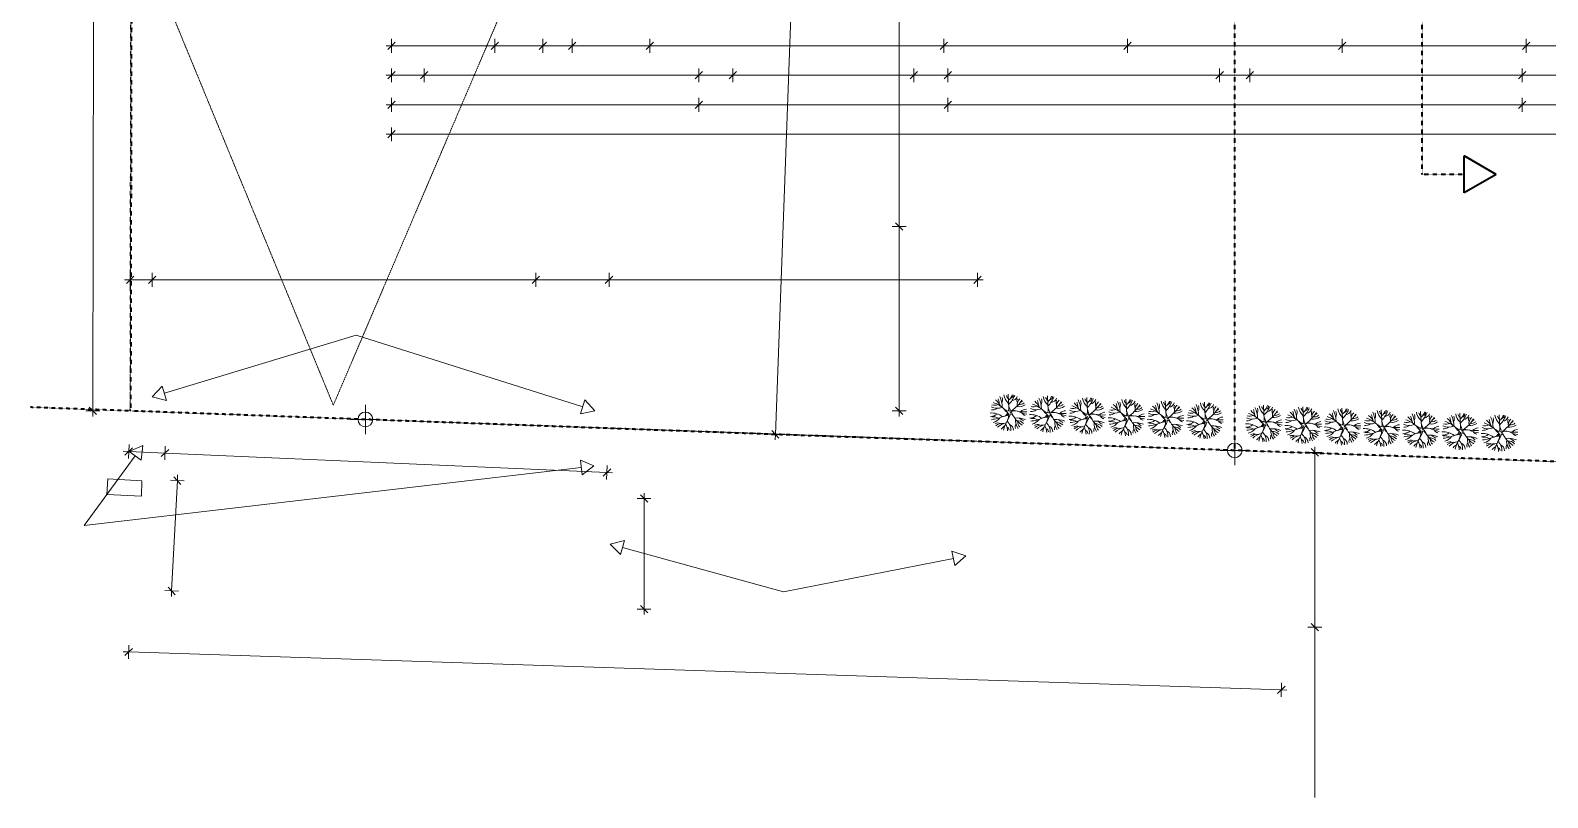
# Model space of a CAD drawing. Header units: metres. Extents: x 217015 to 311256, y -798315 to -742080.
# Drawn here: x 257475 to 278048, y -798315 to -787913 of the extents above; entities that cross this region are included whole.
import ezdxf

# ---------------------------------------------------------------- set-up
doc = ezdxf.new("R2010")
doc.units = ezdxf.units.M
for name, pattern in [('Axe', [0.5, 0.25, -0.25]), ('pointillés', [0.5, 0.25, -0.25]), ('Tirets', [0.5, 0.25, -0.25])]:
    doc.linetypes.add(name, pattern=pattern)
for name, color, linetype in [('0._0. Rez-de-chaussée_1_Aménagement extérieurs constructions', 7, 'Continuous'), ('0._0. Rez-de-chaussée_1_Aménagement extérieurs démolitions', 7, 'Continuous'), ('0._0. Rez-de-chaussée_1_Equip _ égouttage', 7, 'Continuous'), ('0._0. Rez-de-chaussée_1_Lignes', 7, 'Continuous'), ('0._0. Rez-de-chaussée_1_Zones', 7, 'Continuous'), ('cotations', 7, 'Continuous')]:
    doc.layers.add(name, color=color, linetype=linetype)

msp = doc.modelspace()

# ---------------------------------------------------------------- linework, layer by layer
at = {"layer": '0._0. Rez-de-chaussée_1_Aménagement extérieurs constructions', "color": 7, "linetype": 'Continuous', "lineweight": 18}
for p, q in [((261892, -792047), (259293, -792833)), ((261892, -792047), (264964, -793019)), ((259128, -792883), (259264, -792737)), ((259128, -792883), (259322, -792929)), ((259264, -792737), (259322, -792929)), ((264934, -793114), (264994, -792924)), ((265129, -793071), (264934, -793114)), ((265129, -793071), (264994, -792924))]:
    msp.add_line(p, q, dxfattribs=at)
at = {"layer": '0._0. Rez-de-chaussée_1_Aménagement extérieurs démolitions', "color": 251, "linetype": 'Continuous', "lineweight": 18}
for p, q in [((258206, -794627), (258897, -793682)), ((258999, -793543), (258816, -793623)), ((258977, -793741), (258816, -793623)), ((258999, -793543), (258977, -793741)), ((258206, -794627), (264945, -793839)), ((264957, -793939), (264934, -793740)), ((265117, -793819), (264934, -793740)), ((265117, -793819), (264957, -793939))]:
    msp.add_line(p, q, dxfattribs=at)
at = {"layer": '0._0. Rez-de-chaussée_1_Aménagement extérieurs démolitions', "color": 254, "linetype": 'Continuous', "lineweight": 18}
for p, q in [((265338, -794878), (265532, -794828)), ((265338, -794878), (265479, -795021)), ((265532, -794828), (265479, -795021)), ((267688, -795525), (265505, -794924)), ((267688, -795525), (269990, -795072)), ((270009, -795170), (269971, -794974)), ((270160, -795039), (269971, -794974)), ((270160, -795039), (270009, -795170))]:
    msp.add_line(p, q, dxfattribs=at)
at = {"layer": '0._0. Rez-de-chaussée_1_Equip _ égouttage', "color": 7, "linetype": 'pointillés', "lineweight": 18}
for p, q in [((258826, -793072), (258886, -751807)), ((273806, -793608), (258826, -793072)), ((279658, -793813), (273806, -793608))]:
    msp.add_line(p, q, dxfattribs=at)
at = {"layer": '0._0. Rez-de-chaussée_1_Equip _ égouttage', "color": 8, "linetype": 'Tirets', "lineweight": 18}
for p, q in [((259128, -787038), (261583, -792994)), ((261583, -792994), (264128, -787038))]:
    msp.add_line(p, q, dxfattribs=at)
at = {"layer": '0._0. Rez-de-chaussée_1_Equip _ égouttage', "color": 251, "linetype": 'Continuous', "lineweight": 18}
for p, q in [((258514, -794206), (258524, -793994)), ((258524, -793994), (258985, -794018)), ((258985, -794018), (258984, -794227)), ((258984, -794227), (258514, -794206))]:
    msp.add_line(p, q, dxfattribs=at)
at = {"layer": '0._0. Rez-de-chaussée_1_Lignes', "color": 7, "linetype": 'Axe', "lineweight": 35}
for p, q in [((276348, -789866), (276348, -762366)), ((276915, -789866), (276348, -789866))]:
    msp.add_line(p, q, dxfattribs=at)
at = {"layer": '0._0. Rez-de-chaussée_1_Lignes', "color": 7, "linetype": 'Continuous', "lineweight": 35}
for p, q in [((276915, -790116), (276915, -789616)), ((277348, -789866), (276915, -789616)), ((277348, -789866), (276915, -790116))]:
    msp.add_line(p, q, dxfattribs=at)
at = {"layer": '0._0. Rez-de-chaussée_1_Zones', "color": 7, "linetype": 'Tirets', "lineweight": 35}
for p, q in [((273806, -793608), (273806, -742548)), ((258915, -751850), (258834, -793072)), ((258834, -793072), (257475, -793023)), ((268027, -793408), (258834, -793072)), ((273806, -793608), (268027, -793408)), ((278839, -793782), (273806, -793608))]:
    msp.add_line(p, q, dxfattribs=at)
at = {"layer": '0._0. Rez-de-chaussée_1_Zones', "color": 254, "linetype": 'Continuous', "lineweight": 18}
for p, q in [((270733, -792847), (270743, -793044)), ((271265, -792869), (271276, -793065)), ((271798, -792890), (271809, -793087)), ((270705, -793081), (270671, -793039)), ((270722, -793074), (270671, -793039)), ((270705, -793081), (270727, -793098)), ((270727, -793098), (270705, -793131)), ((270740, -793072), (270722, -793074)), ((270722, -793136), (270743, -793107)), ((270743, -793107), (270737, -793160)), ((270743, -793044), (270740, -793072)), ((270742, -793011), (270759, -793056)), ((270759, -793056), (270753, -793077)), ((270794, -793064), (270753, -793077)), ((270761, -793093), (270786, -793074)), ((270781, -793099), (270761, -793093)), ((270781, -793099), (270807, -793145)), ((270786, -793074), (270837, -793072)), ((270835, -793027), (270794, -793064)), ((270794, -793064), (270837, -793072)), ((271238, -793103), (271204, -793061)), ((271255, -793096), (271204, -793061)), ((271238, -793103), (271260, -793120)), ((271272, -793094), (271255, -793096)), ((271276, -793065), (271272, -793094)), ((271274, -793033), (271292, -793078)), ((271292, -793078), (271286, -793098)), ((271326, -793086), (271286, -793098)), ((271294, -793114), (271319, -793096)), ((271319, -793096), (271370, -793093)), ((271367, -793048), (271326, -793086)), ((271326, -793086), (271370, -793093)), ((271770, -793125), (271737, -793083)), ((271788, -793118), (271737, -793083)), ((271809, -793087), (271805, -793115)), ((271807, -793055), (271824, -793100)), ((271824, -793100), (271818, -793120)), ((271859, -793107), (271818, -793120)), ((271900, -793070), (271859, -793107)), ((271859, -793107), (271902, -793115)), ((272303, -793146), (272269, -793104)), ((272320, -793139), (272269, -793104)), ((272330, -792912), (272341, -793108)), ((272341, -793108), (272338, -793137)), ((272339, -793076), (272357, -793121)), ((272432, -793092), (272392, -793129)), ((272863, -792934), (272874, -793130)), ((272872, -793098), (272889, -793143)), ((273396, -792955), (273406, -793152)), ((274194, -792994), (274205, -793191)), ((274727, -793016), (274738, -793212)), ((275259, -793037), (275270, -793234)), ((275792, -793059), (275803, -793256)), ((276325, -793081), (276336, -793277)), ((276857, -793102), (276868, -793299)), ((270722, -793136), (270670, -793146)), ((270705, -793131), (270673, -793146)), ((270718, -793212), (270749, -793156)), ((270737, -793160), (270718, -793212)), ((270749, -793156), (270765, -793110)), ((270765, -793110), (270781, -793116)), ((270805, -793143), (270781, -793116)), ((271255, -793158), (271203, -793168)), ((271238, -793152), (271206, -793167)), ((271260, -793120), (271238, -793152)), ((271251, -793233), (271282, -793177)), ((271270, -793181), (271251, -793233)), ((271255, -793158), (271275, -793128)), ((271275, -793128), (271270, -793181)), ((271282, -793177), (271297, -793132)), ((271314, -793121), (271294, -793114)), ((271297, -793132), (271314, -793138)), ((271314, -793121), (271339, -793167)), ((271338, -793164), (271314, -793138)), ((271787, -793179), (271736, -793190)), ((271771, -793174), (271738, -793189)), ((271770, -793125), (271793, -793141)), ((271793, -793141), (271771, -793174)), ((271783, -793255), (271814, -793199)), ((271802, -793203), (271783, -793255)), ((271787, -793179), (271808, -793150)), ((271805, -793115), (271788, -793118)), ((271808, -793150), (271802, -793203)), ((271814, -793199), (271830, -793153)), ((271826, -793136), (271851, -793117)), ((271846, -793142), (271826, -793136)), ((271830, -793153), (271847, -793160)), ((271846, -793142), (271872, -793188)), ((271871, -793186), (271847, -793160)), ((271851, -793117), (271902, -793115)), ((272320, -793201), (272268, -793211)), ((272303, -793196), (272271, -793211)), ((272303, -793146), (272325, -793163)), ((272325, -793163), (272303, -793196)), ((272316, -793277), (272347, -793220)), ((272335, -793225), (272316, -793277)), ((272338, -793137), (272320, -793139)), ((272320, -793201), (272340, -793171)), ((272340, -793171), (272335, -793225)), ((272347, -793220), (272363, -793175)), ((272357, -793121), (272351, -793141)), ((272392, -793129), (272351, -793141)), ((272359, -793157), (272384, -793139)), ((272379, -793164), (272359, -793157)), ((272363, -793175), (272379, -793181)), ((272379, -793164), (272405, -793210)), ((272403, -793208), (272379, -793181)), ((272384, -793139), (272435, -793137)), ((272392, -793129), (272435, -793137)), ((272853, -793222), (272801, -793233)), ((272836, -793168), (272802, -793126)), ((272853, -793161), (272802, -793126)), ((272836, -793217), (272803, -793232)), ((272836, -793168), (272858, -793185)), ((272858, -793185), (272836, -793217)), ((272849, -793298), (272879, -793242)), ((272867, -793246), (272849, -793298)), ((272870, -793158), (272853, -793161)), ((272853, -793222), (272873, -793193)), ((272873, -793193), (272867, -793246)), ((272874, -793130), (272870, -793158)), ((272879, -793242), (272895, -793196)), ((272889, -793143), (272883, -793163)), ((272924, -793151), (272883, -793163)), ((272891, -793179), (272917, -793160)), ((272912, -793185), (272891, -793179)), ((272895, -793196), (272912, -793203)), ((272912, -793185), (272937, -793232)), ((272936, -793229), (272912, -793203)), ((272917, -793160), (272968, -793158)), ((272965, -793113), (272924, -793151)), ((272924, -793151), (272968, -793158)), ((273385, -793244), (273333, -793254)), ((273368, -793189), (273334, -793147)), ((273385, -793182), (273334, -793147)), ((273368, -793239), (273336, -793254)), ((273368, -793189), (273390, -793206)), ((273390, -793206), (273368, -793239)), ((273381, -793320), (273412, -793264)), ((273400, -793268), (273381, -793320)), ((273403, -793180), (273385, -793182)), ((273385, -793244), (273406, -793215)), ((273406, -793215), (273400, -793268)), ((273406, -793152), (273403, -793180)), ((273405, -793119), (273422, -793164)), ((273412, -793264), (273428, -793218)), ((273422, -793164), (273416, -793185)), ((273457, -793172), (273416, -793185)), ((273424, -793201), (273449, -793182)), ((273444, -793207), (273424, -793201)), ((273428, -793218), (273444, -793224)), ((273444, -793207), (273470, -793253)), ((273468, -793251), (273444, -793224)), ((273449, -793182), (273500, -793180)), ((273498, -793135), (273457, -793172)), ((273457, -793172), (273500, -793180)), ((274184, -793283), (274132, -793293)), ((274167, -793228), (274133, -793186)), ((274184, -793222), (274133, -793186)), ((274167, -793278), (274135, -793293)), ((274167, -793228), (274189, -793245)), ((274189, -793245), (274167, -793278)), ((274180, -793359), (274211, -793303)), ((274199, -793307), (274180, -793359)), ((274201, -793219), (274184, -793222)), ((274184, -793283), (274204, -793254)), ((274204, -793254), (274199, -793307)), ((274205, -793191), (274201, -793219)), ((274203, -793158), (274221, -793203)), ((274211, -793303), (274226, -793257)), ((274221, -793203), (274215, -793224)), ((274255, -793211), (274215, -793224)), ((274223, -793240), (274248, -793221)), ((274243, -793246), (274223, -793240)), ((274226, -793257), (274243, -793264)), ((274243, -793246), (274268, -793292)), ((274267, -793290), (274243, -793264)), ((274248, -793221), (274299, -793219)), ((274296, -793174), (274255, -793211)), ((274255, -793211), (274299, -793219)), ((274716, -793305), (274665, -793315)), ((274700, -793250), (274666, -793208)), ((274717, -793243), (274666, -793208)), ((274700, -793299), (274667, -793315)), ((274700, -793250), (274722, -793267)), ((274722, -793267), (274700, -793299)), ((274716, -793305), (274737, -793275)), ((274734, -793241), (274717, -793243)), ((274737, -793275), (274731, -793329)), ((274738, -793212), (274734, -793241)), ((274736, -793180), (274753, -793225)), ((274743, -793324), (274759, -793279)), ((274753, -793225), (274747, -793245)), ((274788, -793233), (274747, -793245)), ((274755, -793261), (274780, -793243)), ((274775, -793268), (274755, -793261)), ((274759, -793279), (274776, -793285)), ((274775, -793268), (274801, -793314)), ((274800, -793311), (274776, -793285)), ((274780, -793243), (274831, -793240)), ((274829, -793196), (274788, -793233)), ((274788, -793233), (274831, -793240)), ((275232, -793272), (275198, -793230)), ((275249, -793265), (275198, -793230)), ((275232, -793272), (275254, -793288)), ((275254, -793288), (275232, -793321)), ((275267, -793262), (275249, -793265)), ((275249, -793326), (275270, -793297)), ((275270, -793297), (275264, -793350)), ((275270, -793234), (275267, -793262)), ((275269, -793202), (275286, -793247)), ((275276, -793346), (275292, -793300)), ((275286, -793247), (275280, -793267)), ((275321, -793255), (275280, -793267)), ((275288, -793283), (275313, -793264)), ((275308, -793289), (275288, -793283)), ((275292, -793300), (275308, -793307)), ((275308, -793289), (275334, -793335)), ((275332, -793333), (275308, -793307)), ((275313, -793264), (275364, -793262)), ((275361, -793217), (275321, -793255)), ((275321, -793255), (275364, -793262)), ((275765, -793293), (275731, -793251)), ((275782, -793286), (275731, -793251)), ((275765, -793293), (275787, -793310)), ((275787, -793310), (275765, -793343)), ((275799, -793284), (275782, -793286)), ((275803, -793256), (275799, -793284)), ((275801, -793223), (275818, -793268)), ((275818, -793268), (275812, -793288)), ((275853, -793276), (275812, -793288)), ((275821, -793305), (275846, -793286)), ((275841, -793311), (275821, -793305)), ((275841, -793311), (275866, -793357)), ((275846, -793286), (275897, -793284)), ((275894, -793239), (275853, -793276)), ((275853, -793276), (275897, -793284)), ((276297, -793315), (276264, -793273)), ((276315, -793308), (276264, -793273)), ((276332, -793305), (276315, -793308)), ((276336, -793277), (276332, -793305)), ((276334, -793245), (276351, -793290)), ((276351, -793290), (276345, -793310)), ((276386, -793298), (276345, -793310)), ((276353, -793326), (276378, -793308)), ((276378, -793308), (276429, -793305)), ((276427, -793260), (276386, -793298)), ((276386, -793298), (276429, -793305)), ((276830, -793336), (276796, -793294)), ((276847, -793330), (276796, -793294)), ((276868, -793299), (276864, -793327)), ((276866, -793266), (276884, -793311)), ((276884, -793311), (276878, -793332)), ((276959, -793282), (276918, -793319)), ((277390, -793124), (277401, -793320)), ((277399, -793288), (277416, -793333)), ((277492, -793303), (277451, -793341)), ((274712, -793380), (274743, -793324)), ((274731, -793329), (274712, -793380)), ((275249, -793326), (275197, -793337)), ((275232, -793321), (275200, -793336)), ((275245, -793402), (275276, -793346)), ((275264, -793350), (275245, -793402)), ((275782, -793348), (275730, -793358)), ((275765, -793343), (275732, -793358)), ((275778, -793424), (275808, -793367)), ((275797, -793372), (275778, -793424)), ((275782, -793348), (275802, -793318)), ((275802, -793318), (275797, -793372)), ((275808, -793367), (275824, -793322)), ((275824, -793322), (275841, -793328)), ((275865, -793355), (275841, -793328)), ((276314, -793369), (276262, -793380)), ((276297, -793364), (276265, -793379)), ((276297, -793315), (276319, -793332)), ((276319, -793332), (276297, -793364)), ((276310, -793445), (276341, -793389)), ((276329, -793393), (276310, -793445)), ((276314, -793369), (276335, -793340)), ((276335, -793340), (276329, -793393)), ((276341, -793389), (276357, -793343)), ((276373, -793332), (276353, -793326)), ((276357, -793343), (276373, -793350)), ((276373, -793332), (276399, -793379)), ((276397, -793376), (276373, -793350)), ((276847, -793391), (276795, -793401)), ((276830, -793386), (276798, -793401)), ((276830, -793336), (276852, -793353)), ((276852, -793353), (276830, -793386)), ((276843, -793467), (276874, -793411)), ((276862, -793415), (276843, -793467)), ((276864, -793327), (276847, -793330)), ((276847, -793391), (276867, -793362)), ((276867, -793362), (276862, -793415)), ((276874, -793411), (276889, -793365)), ((276918, -793319), (276878, -793332)), ((276886, -793348), (276911, -793329)), ((276906, -793354), (276886, -793348)), ((276889, -793365), (276906, -793372)), ((276906, -793354), (276931, -793400)), ((276930, -793398), (276906, -793372)), ((276911, -793329), (276962, -793327)), ((276918, -793319), (276962, -793327)), ((277379, -793413), (277328, -793423)), ((277363, -793358), (277329, -793316)), ((277380, -793351), (277329, -793316)), ((277363, -793407), (277330, -793423)), ((277363, -793358), (277385, -793375)), ((277385, -793375), (277363, -793407)), ((277375, -793488), (277406, -793432)), ((277394, -793437), (277375, -793488)), ((277379, -793413), (277400, -793383)), ((277397, -793349), (277380, -793351)), ((277400, -793383), (277394, -793437)), ((277401, -793320), (277397, -793349)), ((277406, -793432), (277422, -793387)), ((277416, -793333), (277410, -793353)), ((277451, -793341), (277410, -793353)), ((277418, -793369), (277443, -793351)), ((277438, -793376), (277418, -793369)), ((277422, -793387), (277439, -793393)), ((277438, -793376), (277464, -793422)), ((277463, -793419), (277439, -793393)), ((277443, -793351), (277494, -793348)), ((277451, -793341), (277494, -793348))]:
    msp.add_line(p, q, dxfattribs=at)
for centre, radius, start, end in [((270339, -793020), 313, 359.3706, 26.9092), ((270549, -792924), 108, 336.1635, 18.9201), ((270878, -792819), 205, 190.1616, 227.4695), ((270774, -792856), 63.6, 187.9333, 233.5679), ((270663, -792819), 131, 304.5491, 345.1397), ((270481, -792725), 367, 314.879, 338.1927), ((270758, -792857), 44.1, 278.8248, 2.557), ((270773, -792847), 88, 276.3843, 340.4096), ((270871, -793041), 313, 359.3706, 26.9092), ((271411, -792840), 205, 190.1616, 227.4695), ((271306, -792878), 63.6, 187.9333, 233.5679), ((271195, -792840), 131, 304.5491, 345.1397), ((271014, -792747), 367, 314.879, 338.1927), ((271291, -792879), 44.1, 278.8248, 2.557), ((271306, -792869), 88, 276.3843, 340.4096), ((271943, -792862), 205, 190.1616, 227.4695), ((271728, -792862), 131, 304.5491, 345.1397), ((271823, -792901), 44.1, 278.8248, 2.557), ((270509, -793341), 241, 51.7984, 94.6427), ((270582, -792853), 184, 244.1107, 292.331), ((270515, -792952), 108, 264.9386, 308.1343), ((270547, -792872), 124, 253.8002, 293.3861), ((270404, -793340), 402, 48.3976, 71.6851), ((270391, -793131), 270, 27.07, 50.9608), ((270397, -792993), 218, 3.3267, 22.9874), ((270571, -792721), 403, 310.7779, 329.6511), ((270960, -792495), 590, 257.9702, 272.5807), ((270870, -792849), 167, 262.412, 303.6159), ((270914, -792935), 62.7, 153.1382, 208.9324), ((270963, -792987), 107, 131.2549, 189.5256), ((271039, -792738), 382, 242.4665, 261.9887), ((270893, -792907), 78.7, 258.4498, 314.6018), ((270817, -792814), 165, 299.4087, 312.4109), ((270995, -793180), 134, 96.5195, 132.8146), ((270979, -793067), 67.5, 209.6073, 258.9895), ((271115, -792874), 184, 244.1107, 292.331), ((271047, -792973), 108, 264.9386, 308.1343), ((271079, -792894), 124, 253.8002, 293.3861), ((270937, -793362), 402, 48.3976, 71.6851), ((270924, -793152), 270, 27.07, 50.9608), ((270929, -793015), 218, 3.3267, 22.9874), ((271082, -792945), 108, 336.1635, 18.9201), ((271104, -792743), 403, 310.7779, 329.6511), ((271493, -792517), 590, 257.9702, 272.5807), ((271403, -792871), 167, 262.412, 303.6159), ((271446, -792956), 62.7, 153.1382, 208.9324), ((271496, -793009), 107, 131.2549, 189.5256), ((271572, -792759), 382, 242.4665, 261.9887), ((271426, -792928), 78.7, 258.4498, 314.6018), ((271350, -792835), 165, 299.4087, 312.4109), ((271528, -793202), 134, 96.5195, 132.8146), ((271647, -792896), 184, 244.1107, 292.331), ((271580, -792995), 108, 264.9386, 308.1343), ((271612, -792916), 124, 253.8002, 293.3861), ((271470, -793383), 402, 48.3976, 71.6851), ((271456, -793174), 270, 27.07, 50.9608), ((271462, -793037), 218, 3.3267, 22.9874), ((271404, -793063), 313, 359.3706, 26.9092), ((271614, -792967), 108, 336.1635, 18.9201), ((271839, -792899), 63.6, 187.9333, 233.5679), ((271547, -792769), 367, 314.879, 338.1927), ((271838, -792890), 88, 276.3843, 340.4096), ((271636, -792765), 403, 310.7779, 329.6511), ((271935, -792893), 167, 262.412, 303.6159), ((271979, -792978), 62.7, 153.1382, 208.9324), ((272029, -793030), 107, 131.2549, 189.5256), ((271958, -792950), 78.7, 258.4498, 314.6018), ((271882, -792857), 165, 299.4087, 312.4109), ((272061, -793223), 134, 96.5195, 132.8146), ((272180, -792918), 184, 244.1107, 292.331), ((272113, -793016), 108, 264.9386, 308.1343), ((272145, -792937), 124, 253.8002, 293.3861), ((272002, -793405), 402, 48.3976, 71.6851), ((271989, -793195), 270, 27.07, 50.9608), ((271995, -793058), 218, 3.3267, 22.9874), ((271937, -793084), 313, 359.3706, 26.9092), ((272147, -792988), 108, 336.1635, 18.9201), ((272476, -792883), 205, 190.1616, 227.4695), ((272372, -792921), 63.6, 187.9333, 233.5679), ((272260, -792884), 131, 304.5491, 345.1397), ((272079, -792790), 367, 314.879, 338.1927), ((272356, -792922), 44.1, 278.8248, 2.557), ((272371, -792912), 88, 276.3843, 340.4096), ((272169, -792786), 403, 310.7779, 329.6511), ((272468, -792914), 167, 262.412, 303.6159), ((272512, -793000), 62.7, 153.1382, 208.9324), ((272561, -793052), 107, 131.2549, 189.5256), ((272491, -792972), 78.7, 258.4498, 314.6018), ((272415, -792879), 165, 299.4087, 312.4109), ((272712, -792939), 184, 244.1107, 292.331), ((272677, -792959), 124, 253.8002, 293.3861), ((272535, -793426), 402, 48.3976, 71.6851), ((272522, -793217), 270, 27.07, 50.9608), ((272527, -793080), 218, 3.3267, 22.9874), ((272469, -793106), 313, 359.3706, 26.9092), ((272679, -793010), 108, 336.1635, 18.9201), ((273009, -792905), 205, 190.1616, 227.4695), ((272904, -792943), 63.6, 187.9333, 233.5679), ((272793, -792905), 131, 304.5491, 345.1397), ((272612, -792812), 367, 314.879, 338.1927), ((272889, -792944), 44.1, 278.8248, 2.557), ((272903, -792934), 88, 276.3843, 340.4096), ((272702, -792808), 403, 310.7779, 329.6511), ((273000, -792936), 167, 262.412, 303.6159), ((273044, -793021), 62.7, 153.1382, 208.9324), ((273094, -793073), 107, 131.2549, 189.5256), ((273023, -792993), 78.7, 258.4498, 314.6018), ((272948, -792900), 165, 299.4087, 312.4109), ((273210, -792980), 124, 253.8002, 293.3861), ((273067, -793448), 402, 48.3976, 71.6851), ((273054, -793239), 270, 27.07, 50.9608), ((273060, -793101), 218, 3.3267, 22.9874), ((273002, -793128), 313, 359.3706, 26.9092), ((273212, -793032), 108, 336.1635, 18.9201), ((273541, -792927), 205, 190.1616, 227.4695), ((273437, -792964), 63.6, 187.9333, 233.5679), ((273326, -792927), 131, 304.5491, 345.1397), ((273144, -792833), 367, 314.879, 338.1927), ((273421, -792965), 44.1, 278.8248, 2.557), ((273436, -792955), 88, 276.3843, 340.4096), ((273234, -792829), 403, 310.7779, 329.6511), ((273533, -792957), 167, 262.412, 303.6159), ((273577, -793043), 62.7, 153.1382, 208.9324), ((273626, -793095), 107, 131.2549, 189.5256), ((273556, -793015), 78.7, 258.4498, 314.6018), ((273480, -792922), 165, 299.4087, 312.4109), ((273866, -793487), 402, 48.3976, 71.6851), ((273853, -793278), 270, 27.07, 50.9608), ((273858, -793140), 218, 3.3267, 22.9874), ((273801, -793167), 313, 359.3706, 26.9092), ((274011, -793071), 108, 336.1635, 18.9201), ((274340, -792966), 205, 190.1616, 227.4695), ((274235, -793003), 63.6, 187.9333, 233.5679), ((274124, -792966), 131, 304.5491, 345.1397), ((273943, -792872), 367, 314.879, 338.1927), ((274220, -793005), 44.1, 278.8248, 2.557), ((274235, -792994), 88, 276.3843, 340.4096), ((274033, -792869), 403, 310.7779, 329.6511), ((274375, -793082), 62.7, 153.1382, 208.9324), ((274425, -793134), 107, 131.2549, 189.5256), ((274279, -792961), 165, 299.4087, 312.4109), ((274385, -793299), 270, 27.07, 50.9608), ((274391, -793162), 218, 3.3267, 22.9874), ((274333, -793188), 313, 359.3706, 26.9092), ((274543, -793092), 108, 336.1635, 18.9201), ((274872, -792987), 205, 190.1616, 227.4695), ((274768, -793025), 63.6, 187.9333, 233.5679), ((274657, -792987), 131, 304.5491, 345.1397), ((274476, -792894), 367, 314.879, 338.1927), ((274752, -793026), 44.1, 278.8248, 2.557), ((274767, -793016), 88, 276.3843, 340.4096), ((274565, -792890), 403, 310.7779, 329.6511), ((274908, -793103), 62.7, 153.1382, 208.9324), ((274958, -793156), 107, 131.2549, 189.5256), ((274811, -792982), 165, 299.4087, 312.4109), ((274924, -793184), 218, 3.3267, 22.9874), ((274866, -793210), 313, 359.3706, 26.9092), ((275076, -793114), 108, 336.1635, 18.9201), ((275405, -793009), 205, 190.1616, 227.4695), ((275301, -793046), 63.6, 187.9333, 233.5679), ((275189, -793009), 131, 304.5491, 345.1397), ((275008, -792916), 367, 314.879, 338.1927), ((275285, -793048), 44.1, 278.8248, 2.557), ((275300, -793037), 88, 276.3843, 340.4096), ((275441, -793125), 62.7, 153.1382, 208.9324), ((275490, -793177), 107, 131.2549, 189.5256), ((275398, -793232), 313, 359.3706, 26.9092), ((275608, -793135), 108, 336.1635, 18.9201), ((275938, -793031), 205, 190.1616, 227.4695), ((275833, -793068), 63.6, 187.9333, 233.5679), ((275722, -793031), 131, 304.5491, 345.1397), ((275541, -792937), 367, 314.879, 338.1927), ((275818, -793069), 44.1, 278.8248, 2.557), ((275832, -793059), 88, 276.3843, 340.4096), ((276470, -793052), 205, 190.1616, 227.4695), ((276366, -793090), 63.6, 187.9333, 233.5679), ((276255, -793052), 131, 304.5491, 345.1397), ((276073, -792959), 367, 314.879, 338.1927), ((276350, -793091), 44.1, 278.8248, 2.557), ((276787, -793074), 131, 304.5491, 345.1397), ((270482, -792957), 191, 273.7883, 304.4625), ((270472, -792710), 479, 274.2331, 294.4764), ((270530, -793300), 148, 60.8521, 97.8589), ((270492, -793074), 159, 283.1463, 324.6904), ((270595, -793300), 65.6, 58.8578, 125.1834), ((270651, -793379), 137, 81.4537, 129.3716), ((270770, -793501), 276, 103.3289, 131.2792), ((270834, -793485), 256, 125.3919, 139.2061), ((271079, -793428), 420, 149.0798, 167.2182), ((270529, -793353), 197, 2.4888, 31.0573), ((270703, -793334), 43.7, 0.5832, 72.6551), ((270623, -793323), 147, 352.1917, 49.2635), ((270719, -793334), 85.9, 359.0798, 67.1535), ((271111, -792964), 354, 210.7428, 237.733), ((270853, -793472), 305, 67.8029, 95.9907), ((270889, -793290), 61.4, 142.1253, 197.8617), ((271013, -793205), 179, 173.9916, 215.2922), ((270852, -793324), 121, 43.3443, 91.4629), ((270951, -793226), 86.3, 175.1425, 227.6313), ((271142, -792850), 410, 230.6773, 240.7916), ((271041, -793363), 241, 51.7984, 94.6427), ((271015, -792979), 191, 273.7883, 304.4625), ((271004, -792732), 479, 274.2331, 294.4764), ((271062, -793322), 148, 60.8521, 97.8589), ((271024, -793095), 159, 283.1463, 324.6904), ((271127, -793322), 65.6, 58.8578, 125.1834), ((271183, -793401), 137, 81.4537, 129.3716), ((271302, -793523), 276, 103.3289, 131.2792), ((271367, -793507), 256, 125.3919, 139.2061), ((271611, -793449), 420, 149.0798, 167.2182), ((271061, -793374), 197, 2.4888, 31.0573), ((271236, -793356), 43.7, 0.5832, 72.6551), ((271155, -793344), 147, 352.1917, 49.2635), ((271252, -793356), 85.9, 359.0798, 67.1535), ((271643, -792986), 354, 210.7428, 237.733), ((271386, -793493), 305, 67.8029, 95.9907), ((271422, -793312), 61.4, 142.1253, 197.8617), ((271546, -793227), 179, 173.9916, 215.2922), ((271385, -793345), 121, 43.3443, 91.4629), ((271484, -793248), 86.3, 175.1425, 227.6313), ((271675, -792872), 410, 230.6773, 240.7916), ((271511, -793089), 67.5, 209.6073, 258.9895), ((271574, -793384), 241, 51.7984, 94.6427), ((271547, -793000), 191, 273.7883, 304.4625), ((271537, -792753), 479, 274.2331, 294.4764), ((271595, -793344), 148, 60.8521, 97.8589), ((271557, -793117), 159, 283.1463, 324.6904), ((271660, -793344), 65.6, 58.8578, 125.1834), ((271716, -793422), 137, 81.4537, 129.3716), ((271835, -793544), 276, 103.3289, 131.2792), ((272144, -793471), 420, 149.0798, 167.2182), ((271594, -793396), 197, 2.4888, 31.0573), ((271688, -793366), 147, 352.1917, 49.2635), ((271784, -793377), 85.9, 359.0798, 67.1535), ((272176, -793008), 354, 210.7428, 237.733), ((271919, -793515), 305, 67.8029, 95.9907), ((271954, -793333), 61.4, 142.1253, 197.8617), ((272078, -793248), 179, 173.9916, 215.2922), ((272025, -792538), 590, 257.9702, 272.5807), ((271918, -793367), 121, 43.3443, 91.4629), ((272104, -792781), 382, 242.4665, 261.9887), ((272017, -793270), 86.3, 175.1425, 227.6313), ((272207, -792893), 410, 230.6773, 240.7916), ((272044, -793111), 67.5, 209.6073, 258.9895), ((272107, -793406), 241, 51.7984, 94.6427), ((272080, -793022), 191, 273.7883, 304.4625), ((272070, -792775), 479, 274.2331, 294.4764), ((272128, -793365), 148, 60.8521, 97.8589), ((272089, -793138), 159, 283.1463, 324.6904), ((272192, -793365), 65.6, 58.8578, 125.1834), ((272249, -793444), 137, 81.4537, 129.3716), ((272368, -793566), 276, 103.3289, 131.2792), ((272676, -793492), 420, 149.0798, 167.2182), ((272220, -793388), 147, 352.1917, 49.2635), ((272709, -793029), 354, 210.7428, 237.733), ((272451, -793536), 305, 67.8029, 95.9907), ((272611, -793270), 179, 173.9916, 215.2922), ((272558, -792560), 590, 257.9702, 272.5807), ((272450, -793388), 121, 43.3443, 91.4629), ((272637, -792802), 382, 242.4665, 261.9887), ((272549, -793291), 86.3, 175.1425, 227.6313), ((272740, -792915), 410, 230.6773, 240.7916), ((272593, -793245), 134, 96.5195, 132.8146), ((272577, -793132), 67.5, 209.6073, 258.9895), ((272639, -793427), 241, 51.7984, 94.6427), ((272613, -793043), 191, 273.7883, 304.4625), ((272645, -793038), 108, 264.9386, 308.1343), ((272602, -792797), 479, 274.2331, 294.4764), ((272660, -793387), 148, 60.8521, 97.8589), ((272622, -793160), 159, 283.1463, 324.6904), ((273209, -793514), 420, 149.0798, 167.2182), ((272753, -793409), 147, 352.1917, 49.2635), ((273241, -793051), 354, 210.7428, 237.733), ((272984, -793558), 305, 67.8029, 95.9907), ((273144, -793291), 179, 173.9916, 215.2922), ((273090, -792581), 590, 257.9702, 272.5807), ((272983, -793410), 121, 43.3443, 91.4629), ((273170, -792824), 382, 242.4665, 261.9887), ((273082, -793313), 86.3, 175.1425, 227.6313), ((273272, -792937), 410, 230.6773, 240.7916), ((273126, -793266), 134, 96.5195, 132.8146), ((273109, -793154), 67.5, 209.6073, 258.9895), ((273172, -793449), 241, 51.7984, 94.6427), ((273145, -793065), 191, 273.7883, 304.4625), ((273245, -792961), 184, 244.1107, 292.331), ((273178, -793060), 108, 264.9386, 308.1343), ((273135, -792818), 479, 274.2331, 294.4764), ((273193, -793408), 148, 60.8521, 97.8589), ((273155, -793182), 159, 283.1463, 324.6904), ((273774, -793072), 354, 210.7428, 237.733), ((273516, -793580), 305, 67.8029, 95.9907), ((273676, -793313), 179, 173.9916, 215.2922), ((273623, -792603), 590, 257.9702, 272.5807), ((273515, -793432), 121, 43.3443, 91.4629), ((273702, -792846), 382, 242.4665, 261.9887), ((273805, -792958), 410, 230.6773, 240.7916), ((273658, -793288), 134, 96.5195, 132.8146), ((273642, -793175), 67.5, 209.6073, 258.9895), ((273971, -793488), 241, 51.7984, 94.6427), ((273944, -793104), 191, 273.7883, 304.4625), ((274044, -793000), 184, 244.1107, 292.331), ((273976, -793099), 108, 264.9386, 308.1343), ((273933, -792857), 479, 274.2331, 294.4764), ((273991, -793448), 148, 60.8521, 97.8589), ((274008, -793020), 124, 253.8002, 293.3861), ((273953, -793221), 159, 283.1463, 324.6904), ((274572, -793111), 354, 210.7428, 237.733), ((274315, -793619), 305, 67.8029, 95.9907), ((274422, -792642), 590, 257.9702, 272.5807), ((274332, -792996), 167, 262.412, 303.6159), ((274501, -792885), 382, 242.4665, 261.9887), ((274355, -793054), 78.7, 258.4498, 314.6018), ((274604, -792997), 410, 230.6773, 240.7916), ((274457, -793327), 134, 96.5195, 132.8146), ((274440, -793215), 67.5, 209.6073, 258.9895), ((274503, -793510), 241, 51.7984, 94.6427), ((274476, -793126), 191, 273.7883, 304.4625), ((274576, -793022), 184, 244.1107, 292.331), ((274509, -793120), 108, 264.9386, 308.1343), ((274541, -793041), 124, 253.8002, 293.3861), ((274399, -793509), 402, 48.3976, 71.6851), ((275105, -793133), 354, 210.7428, 237.733), ((274954, -792664), 590, 257.9702, 272.5807), ((274864, -793018), 167, 262.412, 303.6159), ((275034, -792906), 382, 242.4665, 261.9887), ((274887, -793075), 78.7, 258.4498, 314.6018), ((274990, -793349), 134, 96.5195, 132.8146), ((274973, -793236), 67.5, 209.6073, 258.9895), ((275036, -793531), 241, 51.7984, 94.6427), ((275009, -793147), 191, 273.7883, 304.4625), ((275109, -793043), 184, 244.1107, 292.331), ((275042, -793142), 108, 264.9386, 308.1343), ((275074, -793063), 124, 253.8002, 293.3861), ((274931, -793530), 402, 48.3976, 71.6851), ((274918, -793321), 270, 27.07, 50.9608), ((275098, -792912), 403, 310.7779, 329.6511), ((275487, -792685), 590, 257.9702, 272.5807), ((275397, -793040), 167, 262.412, 303.6159), ((275566, -792928), 382, 242.4665, 261.9887), ((275420, -793097), 78.7, 258.4498, 314.6018), ((275344, -793004), 165, 299.4087, 312.4109), ((275522, -793370), 134, 96.5195, 132.8146), ((275506, -793258), 67.5, 209.6073, 258.9895), ((275568, -793553), 241, 51.7984, 94.6427), ((275641, -793065), 184, 244.1107, 292.331), ((275574, -793164), 108, 264.9386, 308.1343), ((275606, -793084), 124, 253.8002, 293.3861), ((275464, -793552), 402, 48.3976, 71.6851), ((275451, -793342), 270, 27.07, 50.9608), ((275456, -793205), 218, 3.3267, 22.9874), ((275631, -792933), 403, 310.7779, 329.6511), ((276019, -792707), 590, 257.9702, 272.5807), ((275930, -793061), 167, 262.412, 303.6159), ((275973, -793147), 62.7, 153.1382, 208.9324), ((276023, -793199), 107, 131.2549, 189.5256), ((276099, -792949), 382, 242.4665, 261.9887), ((275953, -793119), 78.7, 258.4498, 314.6018), ((275877, -793026), 165, 299.4087, 312.4109), ((276055, -793392), 134, 96.5195, 132.8146), ((276038, -793279), 67.5, 209.6073, 258.9895), ((276174, -793086), 184, 244.1107, 292.331), ((276107, -793185), 108, 264.9386, 308.1343), ((276139, -793106), 124, 253.8002, 293.3861), ((275997, -793573), 402, 48.3976, 71.6851), ((275983, -793364), 270, 27.07, 50.9608), ((275989, -793227), 218, 3.3267, 22.9874), ((275931, -793253), 313, 359.3706, 26.9092), ((276141, -793157), 108, 336.1635, 18.9201), ((276365, -793081), 88, 276.3843, 340.4096), ((276163, -792955), 403, 310.7779, 329.6511), ((276552, -792729), 590, 257.9702, 272.5807), ((276462, -793083), 167, 262.412, 303.6159), ((276506, -793168), 62.7, 153.1382, 208.9324), ((276555, -793221), 107, 131.2549, 189.5256), ((276631, -792971), 382, 242.4665, 261.9887), ((276485, -793140), 78.7, 258.4498, 314.6018), ((276409, -793047), 165, 299.4087, 312.4109), ((276587, -793414), 134, 96.5195, 132.8146), ((276707, -793108), 184, 244.1107, 292.331), ((276639, -793207), 108, 264.9386, 308.1343), ((276671, -793128), 124, 253.8002, 293.3861), ((276529, -793595), 402, 48.3976, 71.6851), ((276516, -793386), 270, 27.07, 50.9608), ((276521, -793248), 218, 3.3267, 22.9874), ((276464, -793275), 313, 359.3706, 26.9092), ((276674, -793179), 108, 336.1635, 18.9201), ((277003, -793074), 205, 190.1616, 227.4695), ((276898, -793111), 63.6, 187.9333, 233.5679), ((276606, -792980), 367, 314.879, 338.1927), ((276883, -793113), 44.1, 278.8248, 2.557), ((276898, -793102), 88, 276.3843, 340.4096), ((276696, -792977), 403, 310.7779, 329.6511), ((276995, -793104), 167, 262.412, 303.6159), ((277038, -793190), 62.7, 153.1382, 208.9324), ((277088, -793242), 107, 131.2549, 189.5256), ((277018, -793162), 78.7, 258.4498, 314.6018), ((276942, -793069), 165, 299.4087, 312.4109), ((277120, -793435), 134, 96.5195, 132.8146), ((277239, -793130), 184, 244.1107, 292.331), ((277172, -793228), 108, 264.9386, 308.1343), ((277204, -793149), 124, 253.8002, 293.3861), ((277062, -793617), 402, 48.3976, 71.6851), ((277048, -793407), 270, 27.07, 50.9608), ((277054, -793270), 218, 3.3267, 22.9874), ((276996, -793296), 313, 359.3706, 26.9092), ((277206, -793200), 108, 336.1635, 18.9201), ((277535, -793095), 205, 190.1616, 227.4695), ((277431, -793133), 63.6, 187.9333, 233.5679), ((277320, -793095), 131, 304.5491, 345.1397), ((277139, -793002), 367, 314.879, 338.1927), ((277415, -793134), 44.1, 278.8248, 2.557), ((277430, -793124), 88, 276.3843, 340.4096), ((277228, -792998), 403, 310.7779, 329.6511), ((277527, -793126), 167, 262.412, 303.6159), ((277571, -793211), 62.7, 153.1382, 208.9324), ((277621, -793264), 107, 131.2549, 189.5256), ((277550, -793183), 78.7, 258.4498, 314.6018), ((277474, -793090), 165, 299.4087, 312.4109), ((271900, -793529), 256, 125.3919, 139.2061), ((271768, -793378), 43.7, 0.5832, 72.6551), ((272432, -793550), 256, 125.3919, 139.2061), ((272126, -793418), 197, 2.4888, 31.0573), ((272301, -793399), 43.7, 0.5832, 72.6551), ((272317, -793399), 85.9, 359.0798, 67.1535), ((272487, -793355), 61.4, 142.1253, 197.8617), ((272725, -793387), 65.6, 58.8578, 125.1834), ((272781, -793466), 137, 81.4537, 129.3716), ((272900, -793588), 276, 103.3289, 131.2792), ((272965, -793572), 256, 125.3919, 139.2061), ((272659, -793439), 197, 2.4888, 31.0573), ((272834, -793421), 43.7, 0.5832, 72.6551), ((272849, -793420), 85.9, 359.0798, 67.1535), ((273020, -793376), 61.4, 142.1253, 197.8617), ((273258, -793408), 65.6, 58.8578, 125.1834), ((273314, -793487), 137, 81.4537, 129.3716), ((273433, -793609), 276, 103.3289, 131.2792), ((273497, -793593), 256, 125.3919, 139.2061), ((273742, -793536), 420, 149.0798, 167.2182), ((273192, -793461), 197, 2.4888, 31.0573), ((273366, -793442), 43.7, 0.5832, 72.6551), ((273286, -793431), 147, 352.1917, 49.2635), ((273382, -793442), 85.9, 359.0798, 67.1535), ((273552, -793398), 61.4, 142.1253, 197.8617), ((273614, -793334), 86.3, 175.1425, 227.6313), ((274056, -793448), 65.6, 58.8578, 125.1834), ((274112, -793526), 137, 81.4537, 129.3716), ((274231, -793648), 276, 103.3289, 131.2792), ((274296, -793632), 256, 125.3919, 139.2061), ((274540, -793575), 420, 149.0798, 167.2182), ((273990, -793500), 197, 2.4888, 31.0573), ((274165, -793482), 43.7, 0.5832, 72.6551), ((274084, -793470), 147, 352.1917, 49.2635), ((274181, -793481), 85.9, 359.0798, 67.1535), ((274351, -793437), 61.4, 142.1253, 197.8617), ((274475, -793352), 179, 173.9916, 215.2922), ((274314, -793471), 121, 43.3443, 91.4629), ((274413, -793374), 86.3, 175.1425, 227.6313), ((274466, -792879), 479, 274.2331, 294.4764), ((274524, -793469), 148, 60.8521, 97.8589), ((274486, -793242), 159, 283.1463, 324.6904), ((274589, -793469), 65.6, 58.8578, 125.1834), ((274645, -793548), 137, 81.4537, 129.3716), ((274764, -793670), 276, 103.3289, 131.2792), ((274829, -793654), 256, 125.3919, 139.2061), ((275073, -793596), 420, 149.0798, 167.2182), ((274523, -793521), 197, 2.4888, 31.0573), ((274697, -793503), 43.7, 0.5832, 72.6551), ((274617, -793492), 147, 352.1917, 49.2635), ((274713, -793503), 85.9, 359.0798, 67.1535), ((274848, -793640), 305, 67.8029, 95.9907), ((274883, -793459), 61.4, 142.1253, 197.8617), ((275008, -793374), 179, 173.9916, 215.2922), ((274847, -793492), 121, 43.3443, 91.4629), ((274946, -793395), 86.3, 175.1425, 227.6313), ((275136, -793019), 410, 230.6773, 240.7916), ((274999, -792900), 479, 274.2331, 294.4764), ((275057, -793491), 148, 60.8521, 97.8589), ((275018, -793264), 159, 283.1463, 324.6904), ((275121, -793491), 65.6, 58.8578, 125.1834), ((275178, -793569), 137, 81.4537, 129.3716), ((275297, -793692), 276, 103.3289, 131.2792), ((275361, -793676), 256, 125.3919, 139.2061), ((275606, -793618), 420, 149.0798, 167.2182), ((275056, -793543), 197, 2.4888, 31.0573), ((275230, -793525), 43.7, 0.5832, 72.6551), ((275149, -793513), 147, 352.1917, 49.2635), ((275246, -793524), 85.9, 359.0798, 67.1535), ((275638, -793155), 354, 210.7428, 237.733), ((275380, -793662), 305, 67.8029, 95.9907), ((275416, -793480), 61.4, 142.1253, 197.8617), ((275540, -793395), 179, 173.9916, 215.2922), ((275379, -793514), 121, 43.3443, 91.4629), ((275478, -793417), 86.3, 175.1425, 227.6313), ((275669, -793041), 410, 230.6773, 240.7916), ((275542, -793169), 191, 273.7883, 304.4625), ((275531, -792922), 479, 274.2331, 294.4764), ((275589, -793512), 148, 60.8521, 97.8589), ((275551, -793286), 159, 283.1463, 324.6904), ((275654, -793512), 65.6, 58.8578, 125.1834), ((275710, -793591), 137, 81.4537, 129.3716), ((275829, -793713), 276, 103.3289, 131.2792), ((275894, -793697), 256, 125.3919, 139.2061), ((276138, -793640), 420, 149.0798, 167.2182), ((275588, -793565), 197, 2.4888, 31.0573), ((275763, -793546), 43.7, 0.5832, 72.6551), ((275682, -793535), 147, 352.1917, 49.2635), ((275779, -793546), 85.9, 359.0798, 67.1535), ((276170, -793176), 354, 210.7428, 237.733), ((275913, -793684), 305, 67.8029, 95.9907), ((275949, -793502), 61.4, 142.1253, 197.8617), ((276073, -793417), 179, 173.9916, 215.2922), ((275912, -793535), 121, 43.3443, 91.4629), ((276011, -793438), 86.3, 175.1425, 227.6313), ((276201, -793062), 410, 230.6773, 240.7916), ((276101, -793574), 241, 51.7984, 94.6427), ((276074, -793191), 191, 273.7883, 304.4625), ((276064, -792944), 479, 274.2331, 294.4764), ((276122, -793534), 148, 60.8521, 97.8589), ((276084, -793307), 159, 283.1463, 324.6904), ((276187, -793534), 65.6, 58.8578, 125.1834), ((276243, -793613), 137, 81.4537, 129.3716), ((276362, -793735), 276, 103.3289, 131.2792), ((276426, -793719), 256, 125.3919, 139.2061), ((276671, -793661), 420, 149.0798, 167.2182), ((276121, -793586), 197, 2.4888, 31.0573), ((276215, -793556), 147, 352.1917, 49.2635), ((276311, -793567), 85.9, 359.0798, 67.1535), ((276703, -793198), 354, 210.7428, 237.733), ((276445, -793705), 305, 67.8029, 95.9907), ((276481, -793524), 61.4, 142.1253, 197.8617), ((276605, -793438), 179, 173.9916, 215.2922), ((276444, -793557), 121, 43.3443, 91.4629), ((276543, -793460), 86.3, 175.1425, 227.6313), ((276734, -793084), 410, 230.6773, 240.7916), ((276571, -793301), 67.5, 209.6073, 258.9895), ((276634, -793596), 241, 51.7984, 94.6427), ((276607, -793212), 191, 273.7883, 304.4625), ((276596, -792965), 479, 274.2331, 294.4764), ((276654, -793556), 148, 60.8521, 97.8589), ((276616, -793329), 159, 283.1463, 324.6904), ((276719, -793556), 65.6, 58.8578, 125.1834), ((276775, -793634), 137, 81.4537, 129.3716), ((276894, -793756), 276, 103.3289, 131.2792), ((277203, -793683), 420, 149.0798, 167.2182), ((276653, -793608), 197, 2.4888, 31.0573), ((276747, -793578), 147, 352.1917, 49.2635), ((276844, -793589), 85.9, 359.0798, 67.1535), ((277235, -793219), 354, 210.7428, 237.733), ((276978, -793727), 305, 67.8029, 95.9907), ((277014, -793545), 61.4, 142.1253, 197.8617), ((277138, -793460), 179, 173.9916, 215.2922), ((277085, -792750), 590, 257.9702, 272.5807), ((276977, -793579), 121, 43.3443, 91.4629), ((277164, -792993), 382, 242.4665, 261.9887), ((277076, -793482), 86.3, 175.1425, 227.6313), ((277267, -793105), 410, 230.6773, 240.7916), ((277103, -793322), 67.5, 209.6073, 258.9895), ((277166, -793618), 241, 51.7984, 94.6427), ((277139, -793234), 191, 273.7883, 304.4625), ((277129, -792987), 479, 274.2331, 294.4764), ((277187, -793577), 148, 60.8521, 97.8589), ((277149, -793350), 159, 283.1463, 324.6904), ((277252, -793577), 65.6, 58.8578, 125.1834), ((277308, -793656), 137, 81.4537, 129.3716), ((277427, -793778), 276, 103.3289, 131.2792), ((277736, -793704), 420, 149.0798, 167.2182), ((277280, -793600), 147, 352.1917, 49.2635), ((277768, -793241), 354, 210.7428, 237.733), ((277511, -793748), 305, 67.8029, 95.9907), ((277671, -793482), 179, 173.9916, 215.2922), ((277617, -792772), 590, 257.9702, 272.5807), ((277510, -793600), 121, 43.3443, 91.4629), ((277697, -793014), 382, 242.4665, 261.9887), ((277609, -793503), 86.3, 175.1425, 227.6313), ((277799, -793127), 410, 230.6773, 240.7916), ((277653, -793457), 134, 96.5195, 132.8146), ((277636, -793344), 67.5, 209.6073, 258.9895), ((276295, -793568), 43.7, 0.5832, 72.6551), ((276959, -793740), 256, 125.3919, 139.2061), ((276828, -793590), 43.7, 0.5832, 72.6551), ((277492, -793762), 256, 125.3919, 139.2061), ((277186, -793629), 197, 2.4888, 31.0573), ((277360, -793611), 43.7, 0.5832, 72.6551), ((277376, -793611), 85.9, 359.0798, 67.1535), ((277546, -793567), 61.4, 142.1253, 197.8617)]:
    msp.add_arc(centre, radius, start, end, dxfattribs=at)
at = {"layer": 'cotations', "color": 251, "linetype": 'Continuous', "lineweight": 18}
for p, q in [((267578, -793391), (267854, -785830)), ((258322, -793071), (258330, -787722)), ((269255, -790572), (269255, -787722)), ((262298, -788122), (262373, -788122)), ((262423, -788072), (262323, -788172)), ((262373, -788216), (262373, -788028)), ((262373, -788122), (263773, -788122)), ((263823, -788072), (263723, -788172)), ((263773, -788216), (263773, -788028)), ((263773, -788122), (264423, -788122)), ((264473, -788072), (264373, -788172)), ((264423, -788216), (264423, -788028)), ((264423, -788122), (264823, -788122)), ((264873, -788072), (264773, -788172)), ((264823, -788216), (264823, -788028)), ((264823, -788122), (265873, -788122)), ((265923, -788072), (265823, -788172)), ((265873, -788216), (265873, -788028)), ((265873, -788122), (269860, -788122)), ((269910, -788072), (269810, -788172)), ((269860, -788216), (269860, -788028)), ((269860, -788122), (272351, -788122)), ((272401, -788072), (272301, -788172)), ((272351, -788216), (272351, -788028)), ((272351, -788122), (275264, -788122)), ((275314, -788072), (275214, -788172)), ((275264, -788216), (275264, -788028)), ((275264, -788122), (277756, -788122)), ((277806, -788072), (277706, -788172)), ((277756, -788216), (277756, -788028)), ((277756, -788122), (282455, -788122)), ((262298, -788522), (262373, -788522)), ((262423, -788472), (262323, -788572)), ((262373, -788616), (262373, -788428)), ((262373, -788522), (262813, -788522)), ((262863, -788472), (262763, -788572)), ((262813, -788616), (262813, -788428)), ((262813, -788522), (266541, -788522)), ((266591, -788472), (266491, -788572)), ((266541, -788616), (266541, -788428)), ((266541, -788522), (267001, -788522)), ((267051, -788472), (266951, -788572)), ((267001, -788616), (267001, -788428)), ((267001, -788522), (269454, -788522)), ((269504, -788472), (269404, -788572)), ((269454, -788616), (269454, -788428)), ((269454, -788522), (269914, -788522)), ((269964, -788472), (269864, -788572)), ((269914, -788616), (269914, -788428)), ((269914, -788522), (273601, -788522)), ((273651, -788472), (273551, -788572)), ((273601, -788616), (273601, -788428)), ((273601, -788522), (274011, -788522)), ((274061, -788472), (273961, -788572)), ((274011, -788616), (274011, -788428)), ((274011, -788522), (277701, -788522)), ((277751, -788472), (277651, -788572)), ((277701, -788616), (277701, -788428)), ((277701, -788522), (278161, -788522)), ((262298, -788922), (262373, -788922)), ((262423, -788872), (262323, -788972)), ((262373, -789016), (262373, -788828)), ((262373, -788922), (266541, -788922)), ((266591, -788872), (266491, -788972)), ((266541, -789016), (266541, -788828)), ((266541, -788922), (269914, -788922)), ((269964, -788872), (269864, -788972)), ((269914, -789016), (269914, -788828)), ((269914, -788922), (277701, -788922)), ((277751, -788872), (277651, -788972)), ((277701, -789016), (277701, -788828)), ((277701, -788922), (281074, -788922)), ((262298, -789322), (262373, -789322)), ((262423, -789272), (262323, -789372)), ((262373, -789416), (262373, -789228)), ((262373, -789322), (286080, -789322)), ((269349, -790572), (269162, -790572)), ((269205, -790522), (269305, -790622)), ((269255, -793072), (269255, -790572)), ((258878, -791244), (258778, -791344)), ((258828, -791388), (258828, -791201)), ((259178, -791244), (259078, -791344)), ((259128, -791388), (259128, -791201)), ((264378, -791244), (264278, -791344)), ((264328, -791388), (264328, -791201)), ((265371, -791244), (265271, -791344)), ((265321, -791388), (265321, -791201)), ((270269, -791344), (270369, -791244)), ((270319, -791388), (270319, -791201)), ((258753, -791294), (258828, -791294)), ((258828, -791294), (259128, -791294)), ((259128, -791294), (264328, -791294)), ((264328, -791294), (265321, -791294)), ((265321, -791294), (270319, -791294)), ((270319, -791294), (270394, -791294)), ((258416, -793071), (258229, -793071)), ((258272, -793021), (258372, -793121)), ((258322, -793146), (258322, -793071)), ((269349, -793072), (269162, -793072)), ((269205, -793022), (269305, -793122)), ((269255, -793147), (269255, -793072)), ((267672, -793395), (267484, -793388)), ((267530, -793339), (267626, -793443)), ((267575, -793466), (267578, -793391)), ((258735, -793619), (258810, -793622)), ((258862, -793574), (258758, -793670)), ((258806, -793716), (258814, -793529)), ((258810, -793622), (259301, -793644)), ((259353, -793596), (259249, -793692)), ((259297, -793737), (259305, -793550)), ((259301, -793644), (265294, -793907)), ((265241, -793955), (265346, -793859)), ((265289, -794001), (265298, -793813)), ((265294, -793907), (265369, -793910)), ((259374, -794011), (259562, -794021)), ((259468, -794016), (259391, -795513)), ((259515, -794069), (259421, -793964)), ((259472, -793941), (259468, -794016)), ((265889, -794261), (265702, -794261)), ((265846, -794311), (265746, -794211)), ((265796, -794261), (265796, -794186)), ((265796, -795759), (265796, -794261)), ((259297, -795508), (259485, -795518)), ((259344, -795460), (259438, -795565)), ((259391, -795513), (259387, -795588)), ((265889, -795759), (265702, -795759)), ((265746, -795709), (265846, -795809)), ((265796, -795834), (265796, -795759))]:
    msp.add_line(p, q, dxfattribs=at)
at = {"layer": 'cotations', "color": 7, "linetype": 'Continuous', "lineweight": 18}
for p, q in [((262018, -793388), (262018, -792988)), ((261818, -793188), (262218, -793188)), ((273806, -793808), (273806, -793408)), ((273606, -793608), (274006, -793608))]:
    msp.add_line(p, q, dxfattribs=at)
at = {"layer": 'cotations', "color": 252, "linetype": 'Continuous', "lineweight": 18}
for p, q in [((274986, -793634), (274798, -793634)), ((274942, -793684), (274842, -793584)), ((274892, -793634), (274892, -793559)), ((274892, -796004), (274892, -793634)), ((274842, -795954), (274942, -796054)), ((274986, -796004), (274798, -796004)), ((274892, -798315), (274892, -796004)), ((258809, -796340), (258734, -796337)), ((258861, -796291), (258758, -796388)), ((258812, -796246), (258806, -796433)), ((274437, -796853), (258809, -796340)), ((274386, -796902), (274489, -796805)), ((274440, -796759), (274434, -796947)), ((274512, -796856), (274437, -796853))]:
    msp.add_line(p, q, dxfattribs=at)
at = {"layer": 'cotations', "color": 7, "linetype": 'Continuous', "lineweight": 18}
for centre in [(262018, -793188), (273806, -793608)]:
    msp.add_circle(centre, 100, dxfattribs=at)

doc.saveas('drawing.dxf')
